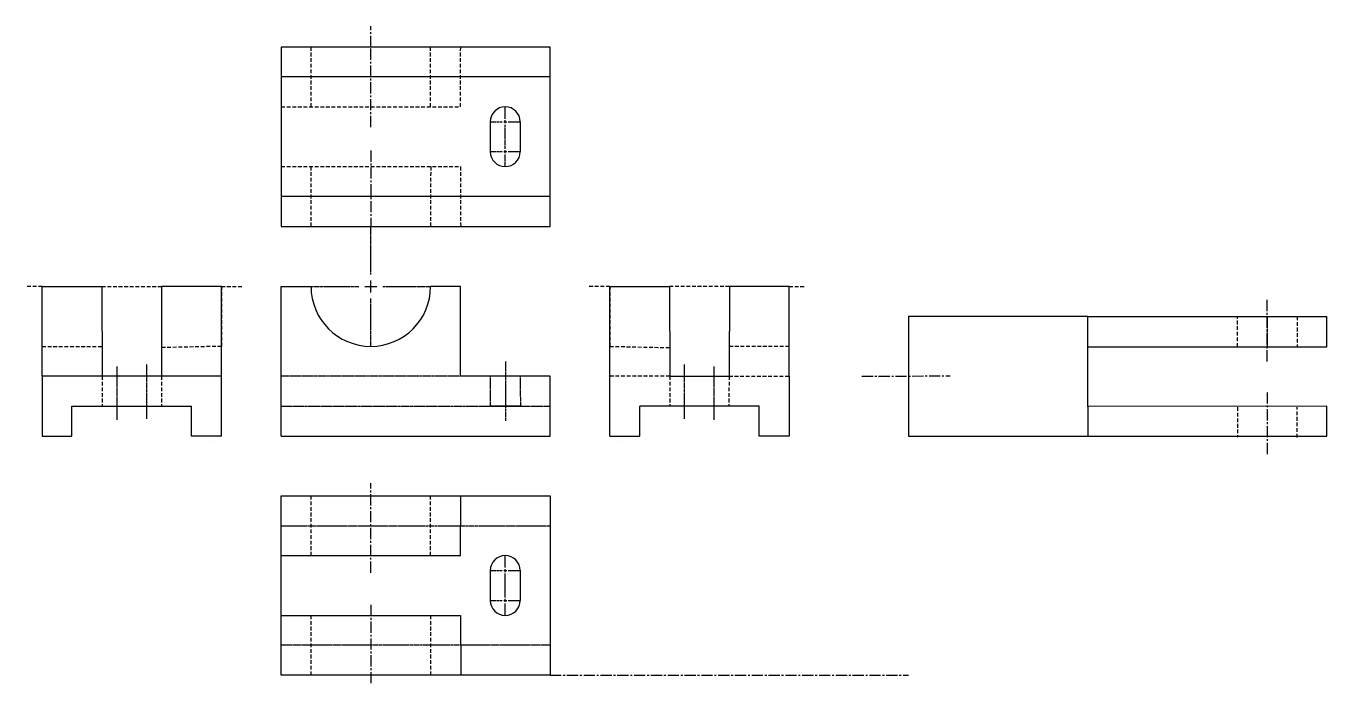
# Model space of a CAD drawing. Header units: millimetres. Extents: x 105 to 541, y 22 to 242.
import ezdxf

# ---------------------------------------------------------------- set-up
doc = ezdxf.new("R2010")
doc.units = ezdxf.units.MM
doc.header["$MEASUREMENT"] = 0
for name, pattern in [('ACAD_ISO08W100', [36, 24, -3, 6, -3]), ('CENTER2', [1.125, 0.75, -0.125, 0.125, -0.125]), ('HIDDEN', [0.375, 0.25, -0.125])]:
    doc.linetypes.add(name, pattern=pattern)

# ---------------------------------------------------------------- blocks, each defined once
blk = doc.blocks.new('*U3')
at = {"color": 0, "linetype": 'CENTER2', "transparency": 16777216}
blk.add_line((-0.02, 9.9), (0.02, -9.9), dxfattribs=at)
blk = doc.blocks.new('*U4')
at = {"color": 0, "linetype": 'CENTER2', "transparency": 16777216}
for p, q in [((0, 4), (0, 20.12)), ((-20.12, 0), (-4, 0)), ((4, 0), (20.12, 0)), ((0, -20.12), (0, -4))]:
    blk.add_line(p, q, dxfattribs=at)
at = {"color": 0, "linetype": 'Continuous', "transparency": 16777216}
for p, q in [((-2, 0), (2, 0)), ((0, -2), (0, 2))]:
    blk.add_line(p, q, dxfattribs=at)
blk = doc.blocks.new('*U5')
at = {"color": 0, "linetype": 'CENTER2', "transparency": 16777216}
blk.add_line((-0.01, -10.3), (0.01, 7.93), dxfattribs=at)
blk = doc.blocks.new('*U6')
at = {"color": 0, "linetype": 'CENTER2', "transparency": 16777216}
blk.add_line((0.02, -9.59), (-0.01, 8.37), dxfattribs=at)
blk = doc.blocks.new('*U8')
at = {"color": 0, "linetype": 'CENTER2', "transparency": 16777216}
blk.add_line((0.01, -10.3), (-0.01, 7.93), dxfattribs=at)
blk = doc.blocks.new('*U9')
at = {"color": 0, "linetype": 'CENTER2', "transparency": 16777216}
blk.add_line((-0.02, -9.59), (0.01, 8.37), dxfattribs=at)
blk = doc.blocks.new('*U10')
at = {"color": 0, "linetype": 'CENTER2', "transparency": 16777216}
blk.add_line((52.5, 0), (-37.62, 0), dxfattribs=at)
blk = doc.blocks.new('*U11')
at = {"color": 0, "linetype": 'CENTER2', "transparency": 16777216}
blk.add_line((-37.62, 0), (52.5, 0), dxfattribs=at)
blk = doc.blocks.new('*U14')
at = {"color": 0, "linetype": 'CENTER2', "transparency": 16777216}
for p, q in [((0, 1), (0, 5.12)), ((-5.12, 0), (-1, 0)), ((1, 0), (5.12, 0)), ((0, -5.12), (0, -1))]:
    blk.add_line(p, q, dxfattribs=at)
at = {"color": 0, "linetype": 'Continuous', "transparency": 16777216}
for p, q in [((-0.5, 0), (0.5, 0)), ((0, -0.5), (0, 0.5))]:
    blk.add_line(p, q, dxfattribs=at)
blk = doc.blocks.new('*U15')
at = {"color": 0, "linetype": 'CENTER2', "transparency": 16777216}
for p, q in [((0, 1), (0, 5.12)), ((-5.12, 0), (-1, 0)), ((1, 0), (5.12, 0)), ((0, -5.12), (0, -1))]:
    blk.add_line(p, q, dxfattribs=at)
at = {"color": 0, "linetype": 'Continuous', "transparency": 16777216}
for p, q in [((-0.5, 0), (0.5, 0)), ((0, -0.5), (0, 0.5))]:
    blk.add_line(p, q, dxfattribs=at)
blk = doc.blocks.new('*U16')
at = {"color": 0, "linetype": 'CENTER2', "transparency": 16777216}
for p, q in [((0, 1), (0, 5.12)), ((-5.12, 0), (-1, 0)), ((1, 0), (5.12, 0)), ((0, -5.12), (0, -1))]:
    blk.add_line(p, q, dxfattribs=at)
at = {"color": 0, "linetype": 'Continuous', "transparency": 16777216}
for p, q in [((-0.5, 0), (0.5, 0)), ((0, -0.5), (0, 0.5))]:
    blk.add_line(p, q, dxfattribs=at)
blk = doc.blocks.new('*U17')
at = {"color": 0, "linetype": 'CENTER2', "transparency": 16777216}
for p, q in [((0, 1), (0, 5.12)), ((-5.12, 0), (-1, 0)), ((1, 0), (5.12, 0)), ((0, -5.12), (0, -1))]:
    blk.add_line(p, q, dxfattribs=at)
at = {"color": 0, "linetype": 'Continuous', "transparency": 16777216}
for p, q in [((-0.5, 0), (0.5, 0)), ((0, -0.5), (0, 0.5))]:
    blk.add_line(p, q, dxfattribs=at)
blk = doc.blocks.new('*U18')
at = {"color": 0, "linetype": 'CENTER2', "transparency": 16777216}
blk.add_line((0, 5.16), (0, -5.16), dxfattribs=at)

msp = doc.modelspace()

# ---------------------------------------------------------------- linework, layer by layer
at = {"color": 4, "linetype": 'CENTER2', "ltscale": 5}
for p, q in [((220.54, 235.04), (220.54, 242.06)), ((220.52, 208.24), (220.54, 235.04)), ((220.52, 200.41), (220.52, 175.04)), ((520.52, 129.84), (520.52, 150.49)), ((384.85, 124.92), (414.41, 125.05)), ((520.52, 119.52), (520.52, 98.87)), ((220.52, 59.2), (220.52, 89.12)), ((220.52, 48.47), (220.52, 21.65)), ((280.52, 24.92), (400.52, 24.92))]:
    msp.add_line(p, q, dxfattribs=at)
at = {"ltscale": 5}
for p, q in [((280.52, 235.04), (190.52, 235.04)), ((190.52, 235.04), (190.52, 175.04)), ((280.52, 175.04), (280.52, 235.04)), ((280.52, 225.04), (190.52, 225.04)), ((260.52, 210.04), (260.52, 200.04)), ((270.52, 210.04), (270.52, 200.04)), ((280.52, 185.04), (190.52, 185.04)), ((190.52, 175.04), (280.52, 175.04)), ((460.52, 144.92), (400.52, 144.92)), ((400.52, 144.92), (400.52, 104.92)), ((400.52, 144.92), (400.52, 124.92)), ((460.52, 144.92), (540.52, 144.92)), ((460.52, 134.77), (460.52, 144.92)), ((540.52, 134.77), (540.52, 144.92)), ((460.52, 114.77), (460.52, 134.77)), ((460.52, 134.77), (540.52, 134.77)), ((540.52, 114.92), (460.52, 114.77)), ((460.52, 114.77), (460.52, 104.92)), ((540.52, 104.92), (540.52, 114.92)), ((400.52, 104.92), (460.52, 104.92)), ((460.52, 104.92), (540.52, 104.92)), ((190.52, 84.92), (280.52, 84.92)), ((190.52, 24.92), (190.52, 84.92)), ((250.52, 64.92), (250.6, 84.92)), ((280.52, 84.92), (280.52, 24.92)), ((190.52, 64.92), (250.52, 64.92)), ((260.52, 59.92), (260.52, 49.92)), ((270.52, 59.92), (270.52, 49.92)), ((190.52, 44.92), (250.52, 44.92)), ((250.52, 44.92), (250.6, 24.92)), ((280.52, 24.92), (190.52, 24.92))]:
    msp.add_line(p, q, dxfattribs=at)
at = {"color": 4, "linetype": 'HIDDEN', "ltscale": 5}
for p, q in [((200.52, 215.04), (200.57, 235.04)), ((240.52, 215.04), (240.52, 235.04)), ((250.52, 215.04), (250.6, 235.04)), ((190.52, 215.04), (250.52, 215.04)), ((190.52, 195.04), (250.52, 195.04)), ((200.52, 175.04), (200.52, 195.04)), ((240.6, 175.04), (240.68, 195.04)), ((250.52, 195.04), (250.6, 175.04)), ((110.52, 154.92), (105.14, 154.92)), ((130.52, 154.92), (150.52, 154.92)), ((170.52, 154.92), (170.52, 134.92)), ((170.52, 154.92), (178.01, 154.92)), ((300.52, 154.92), (293.03, 154.92)), ((300.52, 154.92), (300.52, 134.92)), ((340.52, 154.92), (320.52, 154.92)), ((360.52, 154.92), (365.9, 154.92)), ((510.52, 134.77), (510.52, 144.77)), ((530.52, 144.92), (530.52, 134.77)), ((110.52, 134.92), (130.59, 134.88)), ((170.52, 134.92), (150.47, 134.5)), ((300.52, 134.92), (320.57, 134.5)), ((360.52, 134.92), (340.45, 134.88)), ((130.63, 124.92), (130.66, 114.92)), ((150.47, 124.92), (150.45, 114.93)), ((320.57, 124.92), (300.52, 124.92)), ((320.57, 124.92), (320.59, 114.93)), ((340.41, 124.92), (340.38, 114.92)), ((340.41, 124.92), (360.52, 124.92)), ((510.52, 114.58), (510.52, 104.58)), ((530.52, 104.43), (530.52, 114.58)), ((200.52, 64.92), (200.52, 84.92)), ((240.52, 64.92), (240.52, 84.92)), ((190.52, 64.92), (200.52, 64.92)), ((200.52, 24.92), (200.52, 44.92)), ((240.6, 24.92), (240.6, 44.92))]:
    msp.add_line(p, q, dxfattribs=at)
for p, q in [((110.52, 124.92), (110.52, 154.92)), ((110.52, 154.92), (130.52, 154.92)), ((130.52, 154.92), (130.63, 124.92)), ((150.52, 154.92), (150.47, 124.92)), ((170.52, 154.92), (150.52, 154.92)), ((170.52, 124.92), (170.52, 154.92)), ((190.52, 104.92), (190.52, 154.92)), ((190.52, 154.92), (200.52, 154.92)), ((250.52, 154.92), (240.52, 154.92)), ((250.52, 124.92), (250.52, 154.92)), ((300.52, 124.92), (300.52, 154.92)), ((300.52, 154.92), (320.52, 154.92)), ((320.52, 154.92), (320.57, 124.92)), ((340.52, 154.92), (340.41, 124.92)), ((360.52, 154.92), (340.52, 154.92)), ((360.52, 124.92), (360.52, 154.92)), ((170.52, 124.92), (110.52, 124.92)), ((110.52, 124.92), (110.52, 104.92)), ((170.52, 104.92), (170.52, 124.92)), ((280.52, 124.92), (250.52, 124.92)), ((280.52, 104.92), (280.52, 124.92)), ((300.52, 104.92), (300.52, 124.92)), ((320.57, 124.92), (340.41, 124.92)), ((360.52, 124.92), (360.52, 104.92)), ((120.52, 114.92), (160.52, 114.93)), ((120.52, 104.92), (120.52, 114.92)), ((160.52, 104.92), (160.52, 114.93)), ((310.52, 104.92), (310.52, 114.93)), ((350.52, 114.92), (310.52, 114.93)), ((350.52, 104.92), (350.52, 114.92)), ((110.52, 104.92), (120.52, 104.92)), ((170.52, 104.92), (160.52, 104.92)), ((190.52, 104.92), (280.52, 104.92)), ((300.52, 104.92), (310.52, 104.92)), ((360.52, 104.92), (350.52, 104.92)), ((166.76, 103.25), (166.76, 103.25)), ((304.27, 103.25), (304.27, 103.25)), ((239.31, 61.62), (239.31, 61.62))]:
    msp.add_line(p, q)
at = {"color": 4, "linetype": 'HIDDEN'}
for p, q in [((250.52, 124.92), (190.52, 124.92)), ((260.59, 114.92), (260.62, 124.92)), ((270.52, 124.92), (270.59, 114.92)), ((190.52, 114.92), (280.52, 114.92)), ((270.59, 114.92), (260.59, 114.92))]:
    msp.add_line(p, q, dxfattribs=at)
at = {"color": 4, "linetype": 'ACAD_ISO08W100'}
msp.add_line((270.59, 114.92), (265.59, 114.92), dxfattribs=at)
at = {"ltscale": 5}
for centre, start, end in [((265.52, 210.04), 0, 180), ((265.52, 200.04), 180, 0), ((265.52, 59.92), 0, 180), ((265.52, 49.92), 180, 0)]:
    msp.add_arc(centre, 5, start, end, dxfattribs=at)
msp.add_arc((220.52, 154.92), 20, 180, 0)

# ---------------------------------------------------------------- block references
at = {"color": 4, "linetype": 'CENTER2'}
for name, p in [('*U16', (265.52, 210.04)), ('*U17', (265.52, 200.04)), ('*U4', (220.52, 154.92)), ('*U18', (520.52, 139.81)), ('*U6', (135.64, 119.92)), ('*U5', (145.55, 120.95)), ('*U3', (265.58, 119.92)), ('*U8', (325.48, 120.95)), ('*U9', (335.4, 119.92)), ('*U11', (228.02, 74.92)), ('*U15', (265.52, 59.92)), ('*U14', (265.52, 49.92)), ('*U10', (228.02, 34.92))]:
    msp.add_blockref(name, p, dxfattribs=at)

doc.saveas('drawing.dxf')
